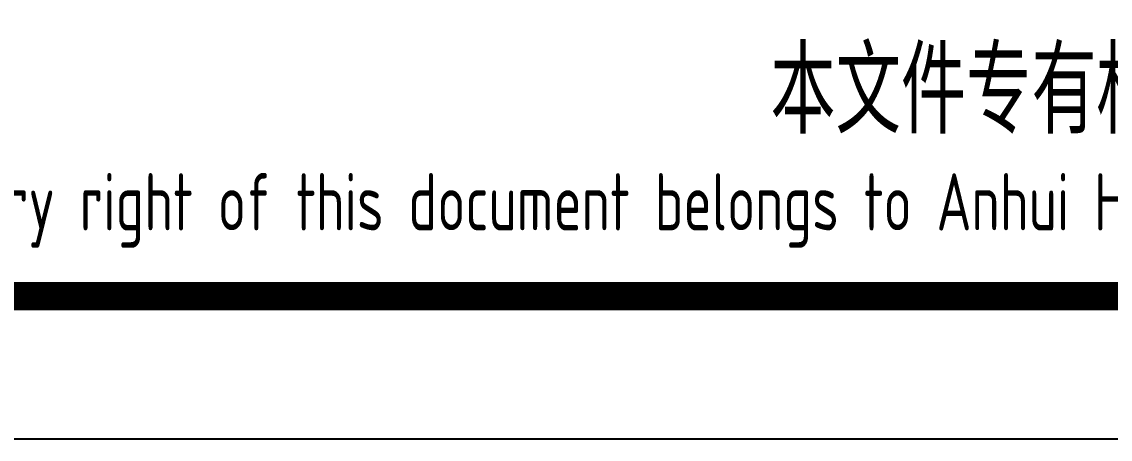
# Model space of a CAD drawing. Extents: x 5693218 to 11495510, y -728562 to -461276.
# Drawn here: x 5835861 to 5839663, y -503276 to -501817 of the extents above; entities that cross this region are included whole.
import ezdxf
from ezdxf.enums import TextEntityAlignment as Align

# ---------------------------------------------------------------- set-up
doc = ezdxf.new("R2010")
doc.units = 0
doc.header["$LTSCALE"] = 1000
doc.header["$MEASUREMENT"] = 0
doc.layers.get('0').update_dxf_attribs({"linetype": 'CONTINUOUS'})
doc.styles.add('AHD', font='sceie.shx', dxfattribs={"width": 0.7, "bigfont": 'sceic.shx'})

msp = doc.modelspace()

# ---------------------------------------------------------------- linework, layer by layer
for p, q in [((5834070.8, -502776.5), (5852070.8, -502776.5)), ((5852570.8, -503276.5), (5810570.8, -503276.5))]:
    msp.add_line(p, q)
at = {"color": 0, "const_width": 100}
msp.add_lwpolyline([(5852070.8, -502776.5), (5813070.8, -502776.5), (5813070.8, -474076.5), (5852070.8, -474076.5)], close=True, dxfattribs=at)

# ---------------------------------------------------------------- texts
at = {"style": 'AHD', "width": 0.8}
for s, height, p in [('本文件专有权属安徽华东化工医药工程有限责任公司所有,未经许可不得复制或转让给第三方', 300, (5843070.8, -502076.5)), ('本文件专有权属安徽华东化工医药工程有限责任公司所有,未经许可不得复制或转让给第三方', 300, (5843070.8, -502076.5)), ('The proprietary right of this document belongs to Anhui Huadong Chemical And Medical Engineering  Co.,Ltd.  and any replication or transfer to the 3rd. side is forbidden without its permission. ', 200, (5843070.8, -502476.5)), ('The proprietary right of this document belongs to Anhui Huadong Chemical And Medical Engineering  Co.,Ltd.  and any replication or transfer to the 3rd. side is forbidden without its permission. ', 200, (5843070.8, -502476.5))]:
    msp.add_text(s, height=height, dxfattribs=at).set_placement(p, align=Align.MIDDLE)

doc.saveas('drawing.dxf')
